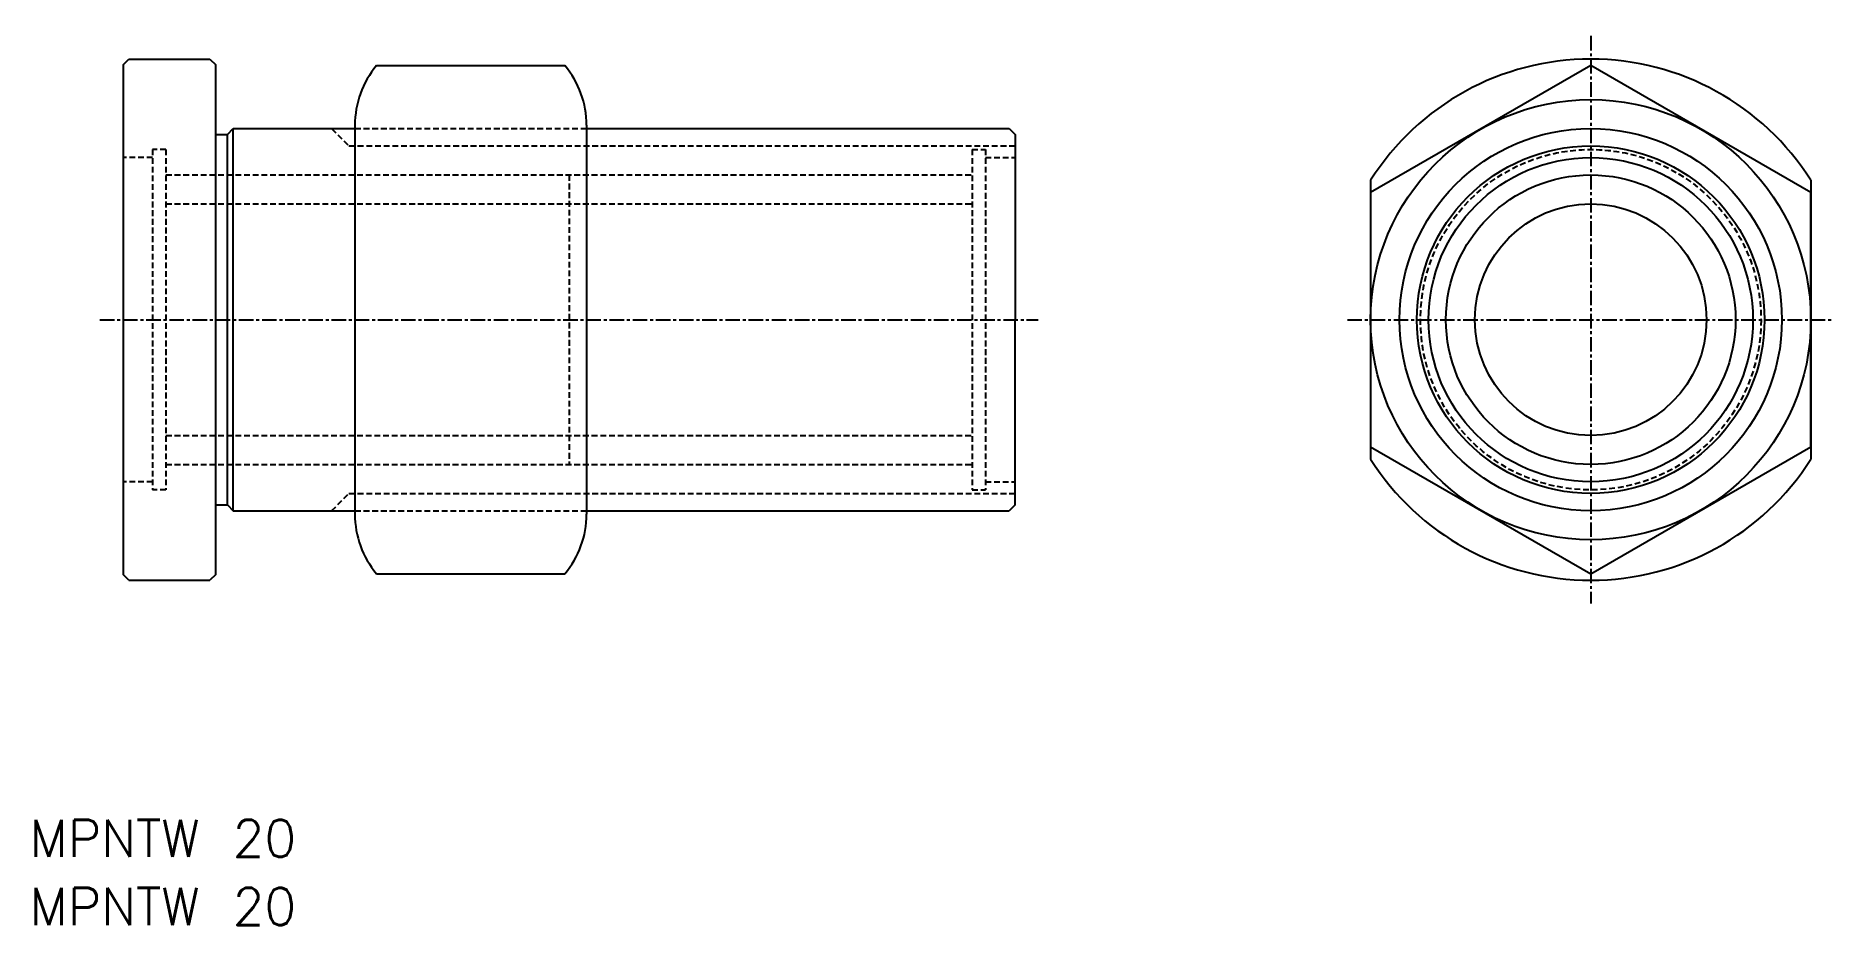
# Model space of a CAD drawing. Extents: x 790 to 945, y -122 to -45.
import ezdxf

# ---------------------------------------------------------------- set-up
doc = ezdxf.new("R2010")
doc.units = 0
doc.linetypes.add('CENTER', pattern=[2, 1.25, -0.25, 0.25, -0.25])
doc.linetypes.add('DASHED', pattern=[0.75, 0.5, -0.25])
doc.layers.get('0').update_dxf_attribs({"linetype": 'CONTINUOUS'})
doc.layers.add('CENTER', color=1, linetype='CENTER')
doc.styles.get("Standard").update_dxf_attribs({"font": 'txt.shx', "bigfont": 'bigfont.shx'})

msp = doc.modelspace()

# ---------------------------------------------------------------- linework, layer by layer
at = {"color": 7, "linetype": 'CONTINUOUS'}
for p, q in [((797.55, -47.57), (798.05, -47.07)), ((797.55, -47.57), (797.55, -91.57)), ((798.05, -47.07), (805.05, -47.07)), ((805.05, -47.07), (805.55, -47.57)), ((805.55, -91.57), (805.55, -47.57)), ((819.43, -47.63), (835.69, -47.63)), ((817.56, -52.77), (817.56, -86.37)), ((837.56, -52.77), (837.56, -86.37)), ((805.55, -53.57), (806.55, -53.57)), ((806.55, -53.57), (807.05, -53.07)), ((806.55, -85.57), (806.55, -53.57)), ((807.05, -53.07), (817.56, -53.07)), ((807.05, -86.07), (807.05, -53.07)), ((837.56, -53.07), (874.05, -53.07)), ((874.05, -53.07), (874.55, -53.57)), ((874.55, -53.57), (874.55, -69.57)), ((905.25, -57.52), (905.25, -81.62)), ((943.25, -57.52), (943.25, -81.62)), ((874.55, -85.57), (874.55, -69.57)), ((805.55, -85.57), (806.55, -85.57)), ((806.55, -85.57), (807.05, -86.07)), ((807.05, -86.07), (817.56, -86.07)), ((837.56, -86.07), (874.05, -86.07)), ((874.55, -85.57), (874.05, -86.07)), ((798.05, -92.07), (797.55, -91.57)), ((805.55, -91.57), (805.05, -92.07)), ((819.43, -91.51), (835.69, -91.51)), ((798.05, -92.07), (805.05, -92.07))]:
    msp.add_line(p, q, dxfattribs=at)
at = {"color": 3, "linetype": 'DASHED'}
for p, q in [((815.55, -53.07), (817.05, -54.57)), ((817.56, -53.07), (837.56, -53.07)), ((800.1, -55.57), (797.55, -55.57)), ((801.25, -54.87), (800.1, -54.87)), ((800.1, -54.87), (800.1, -84.27)), ((801.25, -54.87), (801.25, -84.27)), ((817.05, -54.57), (874.55, -54.57)), ((870.85, -54.87), (872, -54.87)), ((870.85, -54.87), (870.85, -84.27)), ((872, -54.87), (872, -84.27)), ((872, -55.57), (874.55, -55.57)), ((801.25, -57.07), (870.85, -57.07)), ((836.05, -57.07), (836.05, -82.07)), ((801.25, -59.57), (870.85, -59.57)), ((801.25, -79.57), (870.85, -79.57)), ((801.25, -82.07), (870.85, -82.07)), ((800.1, -83.57), (797.55, -83.57)), ((872, -83.57), (874.55, -83.57)), ((801.25, -84.27), (800.1, -84.27)), ((815.55, -86.07), (817.05, -84.57)), ((817.05, -84.57), (874.55, -84.57)), ((870.85, -84.27), (872, -84.27)), ((817.56, -86.07), (837.56, -86.07))]:
    msp.add_line(p, q, dxfattribs=at)
at = {"color": 7, "linetype": 'CONTINUOUS'}
msp.add_lwpolyline([(943.25, -58.6), (924.25, -47.63), (905.25, -58.6), (905.25, -80.54), (924.25, -91.51), (943.25, -80.54)], close=True, dxfattribs=at)
for radius in [19, 16.5, 14, 12.5, 10]:
    msp.add_circle((924.25, -69.57), radius, dxfattribs=at)
at = {"color": 3, "linetype": 'CONTINUOUS'}
msp.add_circle((924.25, -69.57), 15, dxfattribs=at)
at = {"color": 3, "linetype": 'DASHED'}
msp.add_circle((924.25, -69.57), 14.7, dxfattribs=at)
at = {"color": 7, "linetype": 'CONTINUOUS'}
for centre, radius, start, end in [((825.56, -52.77), 8, 140.0279, 180), ((829.56, -52.77), 8, 0, 39.9721), ((924.25, -69.57), 22.5, 32.3875, 147.6125), ((924.25, -69.57), 22.5, 212.3875, 327.6125), ((825.56, -86.37), 8, 180, 219.9721), ((829.56, -86.37), 8, 320.0279, 360)]:
    msp.add_arc(centre, radius, start, end, dxfattribs=at)
at = {"layer": 'CENTER', "color": 1, "linetype": 'CENTER'}
for p, q in [((924.25, -45.07), (924.25, -94.07)), ((795.55, -69.57), (876.55, -69.57)), ((903.25, -69.57), (945.25, -69.57))]:
    msp.add_line(p, q, dxfattribs=at)

# ---------------------------------------------------------------- texts
at = {"color": 7, "linetype": 'CONTINUOUS'}
for p in [(789.48, -115.96), (789.48, -121.84)]:
    msp.add_text('MPNTW 20', height=3.2, dxfattribs=at).set_placement(p)

doc.saveas('drawing.dxf')
